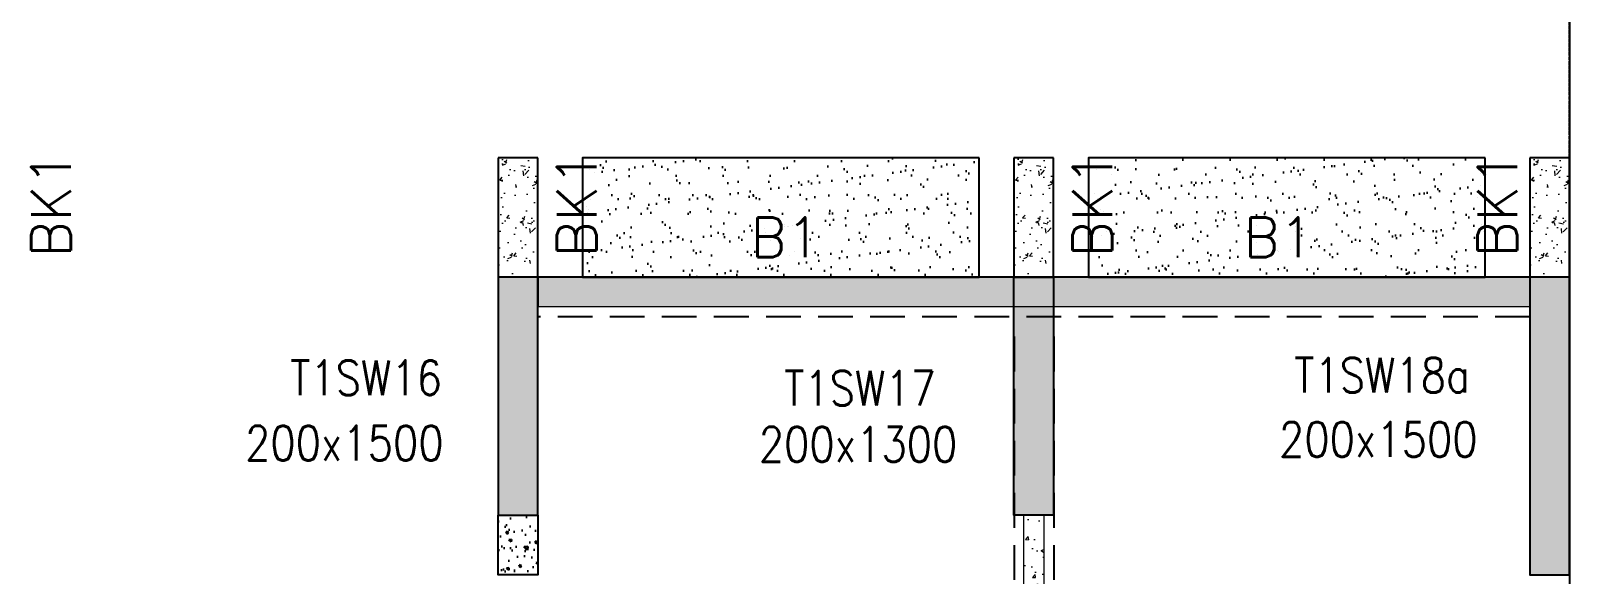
# Model space of a CAD drawing. Header units: millimetres. Extents: x 1078357 to 2594950, y -4969473 to -4636555.
# Drawn here: x 1849477 to 1857319, y -4649238 to -4646499 of the extents above; entities that cross this region are included whole.
import ezdxf

# ---------------------------------------------------------------- set-up
doc = ezdxf.new("R2010")
doc.units = ezdxf.units.MM
doc.header["$PDMODE"] = 35
for name, pattern in [('CONTINOUS', [0]), ('DOT', [0.25, 0, -0.25]), ('HIDDEN', [0.375, 0.25, -0.125]), ('New Retail block$0$CONTINOUS', [0])]:
    doc.linetypes.add(name, pattern=pattern)
doc.layers.get('0').update_dxf_attribs({"lineweight": 0})
doc.layers.get('Defpoints').update_dxf_attribs({"lineweight": 0})
for name, color, linetype, lineweight in [('A-_ANOTDIMA_D-', 6, 'Continuous', 13), ('COL. NO.', 30, 'Continuous', 25), ('COL. SIZE', 7, 'Continuous', 25), ('HATCH', 8, 'Continuous', 30), ('RCC UPSTAND', 43, 'Continuous', 30), ('S-NON STR RCC WALL', 8, 'Continuous', 0)]:
    doc.layers.add(name, color=color, linetype=linetype, lineweight=lineweight)
for name, color, linetype in [('B-200x650', 241, 'HIDDEN'), ('EXPANSION JOINT', 10, 'HIDDEN'), ('EXPANTION JOINT', 240, 'Continuous'), ('NON STR. RCC WALL', 6, 'Continuous'), ('S-COLUMN_SHEAR WALL', 1, 'Continuous'), ('S-PROJECTION', 54, 'New Retail block$0$CONTINOUS')]:
    doc.layers.add(name, color=color, linetype=linetype)
doc.styles.add('Roman', font='romans')
doc.styles.add('ROMANS', font='romans.shx', dxfattribs={"width": 0.85})
doc.dimstyles.new('HARESH', dxfattribs={"dimtxt": 150, "dimasz": 75, "dimexe": 0, "dimexo": 0, "dimgap": 25, "dimtad": 1, "dimdec": 0, "dimdsep": 46, "dimtxsty": 'Roman', "dimblk": 'OBLIQUE', "dimcen": 225, "dimdle": 25, "dimclrd": 2, "dimclre": 2, "dimclrt": 7, "dimadec": 8, "dimazin": 1, "dimtfac": 1, "dimtdec": 0, "dimtmove": 0, "dimatfit": 0, "dimfxl": 1, "dimlwd": -1, "dimlwe": -1, "dimarcsym": 0})

# ---------------------------------------------------------------- blocks, each defined once
blk = doc.blocks.new('_Oblique')
at = {"color": 0, "linetype": 'ByBlock', "lineweight": -2}
blk.add_line((-0.5, -0.5), (0.5, 0.5), dxfattribs=at)
blk = doc.blocks.new('*D1202')
at = {"layer": 'Defpoints', "color": 0, "linetype": 'CONTINOUS', "ltscale": 0.5, "transparency": 16777216}
for p in [(1857406.4, -4645724.1, 2.8), (1857406.4, -4645774.5), (1857231.4, -4647737.4, 0)]:
    blk.add_point(p, dxfattribs=at)
at = {"layer": 'EXPANTION JOINT', "color": 2, "linetype": 'DOT', "ltscale": 0.5, "transparency": 16777216}
for p, q in [((1857231.4, -4647737.4), (1857231.4, -4645674.5)), ((1857406.4, -4645724.1), (1857406.4, -4645874.5))]:
    blk.add_line(p, q, dxfattribs=at)
at = {"layer": 'EXPANTION JOINT', "color": 2, "linetype": 'CONTINOUS', "ltscale": 0.5, "transparency": 16777216}
for p, q in [((1857231.4, -4645774.5), (1857081.4, -4645774.5)), ((1857231.4, -4645774.5), (1857406.4, -4645774.5)), ((1857406.4, -4645774.5), (1860770.6, -4645774.5))]:
    blk.add_line(p, q, dxfattribs=at)
at = {"layer": 'EXPANTION JOINT', "color": 2, "linetype": 'CONTINOUS', "ltscale": 0.5, "transparency": 16777216, "xscale": 150, "yscale": 150, "zscale": 150}
blk.add_blockref('_Oblique', (1857231.4, -4645774.5), dxfattribs=at)
at = {"layer": 'EXPANTION JOINT', "color": 2, "linetype": 'CONTINOUS', "ltscale": 0.5, "transparency": 16777216, "xscale": 150, "yscale": 150, "zscale": 150, "rotation": 180}
blk.add_blockref('_Oblique', (1857406.4, -4645774.5), dxfattribs=at)
at = {"layer": 'EXPANTION JOINT', "color": 7, "linetype": 'CONTINOUS', "ltscale": 0.5, "transparency": 16777216, "char_height": 225, "attachment_point": 5, "style": 'Roman'}
for s, insert in [('175mm', (1859238.5, -4645587)), ('EXPANSION JOINT ', (1859238.5, -4645962))]:
    blk.add_mtext(s, dxfattribs=dict(at, insert=insert))
blk = doc.blocks.new('*D1203')
at = {"layer": 'Defpoints', "color": 0, "linetype": 'CONTINOUS', "ltscale": 0.5, "transparency": 16777216}
for p in [(1857406.4, -4645724.1, 2.8), (1857406.4, -4645774.5), (1857231.4, -4647737.4, 0)]:
    blk.add_point(p, dxfattribs=at)
at = {"layer": 'EXPANTION JOINT', "color": 2, "linetype": 'DOT', "ltscale": 0.5, "transparency": 16777216}
for p, q in [((1857231.4, -4647737.4), (1857231.4, -4645674.5)), ((1857406.4, -4645724.1), (1857406.4, -4645874.5))]:
    blk.add_line(p, q, dxfattribs=at)
at = {"layer": 'EXPANTION JOINT', "color": 2, "linetype": 'CONTINOUS', "ltscale": 0.5, "transparency": 16777216}
for p, q in [((1857231.4, -4645774.5), (1857081.4, -4645774.5)), ((1857231.4, -4645774.5), (1857406.4, -4645774.5)), ((1857406.4, -4645774.5), (1860770.6, -4645774.5))]:
    blk.add_line(p, q, dxfattribs=at)
at = {"layer": 'EXPANTION JOINT', "color": 2, "linetype": 'CONTINOUS', "ltscale": 0.5, "transparency": 16777216, "xscale": 150, "yscale": 150, "zscale": 150}
blk.add_blockref('_Oblique', (1857231.4, -4645774.5), dxfattribs=at)
at = {"layer": 'EXPANTION JOINT', "color": 2, "linetype": 'CONTINOUS', "ltscale": 0.5, "transparency": 16777216, "xscale": 150, "yscale": 150, "zscale": 150, "rotation": 180}
blk.add_blockref('_Oblique', (1857406.4, -4645774.5), dxfattribs=at)
at = {"layer": 'EXPANTION JOINT', "color": 7, "linetype": 'CONTINOUS', "ltscale": 0.5, "transparency": 16777216, "char_height": 225, "attachment_point": 5, "style": 'Roman'}
for s, insert in [('175mm', (1859238.5, -4645587)), ('EXPANSION JOINT ', (1859238.5, -4645962))]:
    blk.add_mtext(s, dxfattribs=dict(at, insert=insert))
blk = doc.blocks.new('G$CD63B60BD')
at = {"layer": 'COL. NO.', "linetype": 'Continuous', "style": 'ROMANS', "width": 0.85}
for s, p in [('T1SW16', (38076.4, 15305.4, -320.4)), ('T1SW18a', (43137.8, 15318.2, 0)), ('T1SW17', (40566.2, 15252.6, -320.4))]:
    blk.add_text(s, height=175, dxfattribs=at).set_placement(p)
at = {"layer": 'COL. SIZE', "linetype": 'Continuous', "style": 'ROMANS', "width": 0.85}
for s, p in [('200x1500', (37849, 14976.4, -320.4)), ('200x1300', (40438.9, 14969.9, -320.4)), ('200x1500', (43061, 14995, 0))]:
    blk.add_text(s, height=175, dxfattribs=at).set_placement(p)

msp = doc.modelspace()

# ---------------------------------------------------------------- hatches: boundary and pattern name
at = {"layer": 'HATCH'}
h = msp.add_hatch(dxfattribs=at)
h.set_pattern_fill('AR-SAND', color=8, scale=3, angle=179.97015)
h.set_pattern_definition([(37.4701541, (-1053652.19, 9339832.47), (-4.7236114, 146.8264517), [0, -115.824, 0, -129.54, 0, -123.825]), (7.4701541, (-1053652.2, 9339832.47), (134.9689868, 214.9772528), [0, -62.484, 0, -104.394, 0, -40.005]), (327.4701541, (-1053745.92, 9339832.52), (237.2979035, 0.3075449), [0, -38.1, 0, -137.16, 0, -179.07]), (317.4701541, (-1053745.92, 9339832.52), (229.1017424, 66.759465), [0, -19.05, 0, -89.916, 0, -102.87])])
h.paths.add_polyline_path([(1854256.4, -4647137.8), (1852256.4, -4647137.8), (1852256.4, -4647737.8), (1854256.4, -4647737.8)])
h = msp.add_hatch(dxfattribs=at)
h.set_pattern_fill('AR-SAND', color=8, scale=3, angle=179.97015)
h.set_pattern_definition([(37.4701541, (-1056202.19, 9339832.47), (-4.7236114, 146.8264517), [0, -115.824, 0, -129.54, 0, -123.825]), (7.4701541, (-1056202.2, 9339832.47), (134.9689868, 214.9772528), [0, -62.484, 0, -104.394, 0, -40.005]), (327.4701541, (-1056295.92, 9339832.52), (237.2979035, 0.3075449), [0, -38.1, 0, -137.16, 0, -179.07]), (317.4701541, (-1056295.92, 9339832.52), (229.1017424, 66.759465), [0, -19.05, 0, -89.916, 0, -102.87])])
h.paths.add_polyline_path([(1856806.4, -4647137.8), (1854806.4, -4647137.8), (1854806.4, -4647737.8), (1856806.4, -4647737.8)])
at = {"layer": 'RCC UPSTAND'}
h = msp.add_hatch(dxfattribs=at)
h.set_pattern_fill('AR-CONC', color=8, scale=20, angle=90)
h.set_pattern_definition([(140, (-1356168.98, -7187682.21), (12.550427, 143.4520365), [15, -165]), (85, (-1356168.98, -7187682.21), (-150.438427, -27.7502667), [12, -132]), (190.4514445, (-1356167.93, -7187670.26), (-137.887998, 115.7017693), [12.7480384, -140.2284224]), (136.1842, (-1356208.98, -7187682.21), (33.103856, 213.448266), [22.5, -247.5]), (186.6356355, (-1356206.22, -7187664.43), (-194.82372, 186.932389), [19.122068, -210.342752]), (81.184164, (-1356208.98, -7187682.21), (-194.82372, 186.932389), [18, -198]), (111, (-1356198.98, -7187662.21), (80.523778, 119.3814104), [15, -165]), (56, (-1356198.98, -7187662.21), (-145.030009, 48.6630664), [12, -132]), (161.4514447, (-1356192.26, -7187652.26), (-64.5062306, 168.0444753), [12.748038, -140.2284224]), (127.5, (-1356168.975, -7187682.213), (-66.57877077, 2.43197106), [0, -130.4, 0, -134, 0, -132.5]), (97.5, (-1356168.975, -7187682.21), (-78.8823424, 52.6139075), [0, -76.4, 0, -127.4, 0, -50.5]), (57.5, (-1356168.975, -7187726.81), (4.51097435, 106.7644872), [0, -50, 0, -156, 0, -207]), (47.5, (-1356168.975, -7187746.81), (-20.0209965, 116.6372339), [0, -65, 0, -103.6, 0, -147])])
h.paths.add_polyline_path([(1852031.1, -4648937.7), (1852031.1, -4649237.7), (1851831.1, -4649237.7), (1851831.1, -4648937.7)])
at = {"layer": 'S-COLUMN_SHEAR WALL', "lineweight": 25}
h = msp.add_hatch(color=1, dxfattribs=at)
h.dxf.hatch_style = 1
h.paths.add_polyline_path([(1851831.1, -4648937.8), (1851831.1, -4647737.8), (1852031.1, -4647737.8), (1852031.1, -4648937.8)])
h = msp.add_hatch(color=1, dxfattribs=at)
h.dxf.hatch_style = 1
h.paths.add_polyline_path([(1854431.1, -4648937.8), (1854631.1, -4648937.8), (1854631.1, -4647737.8), (1854431.1, -4647737.8)])
h = msp.add_hatch(color=1, dxfattribs=at)
h.dxf.hatch_style = 1
h.paths.add_polyline_path([(1857231.1, -4647737.8), (1857031.1, -4647737.8), (1857031.1, -4649237.8), (1857231.1, -4649237.8)])
at = {"layer": 'S-NON STR RCC WALL'}
h = msp.add_hatch(dxfattribs=at)
h.set_pattern_fill('AR-CONC', color=256, angle=180)
h.set_pattern_definition([(50, (-6682013.69, 32907950.42), (182.184669, -15.93908554), [19.05, -209.55]), (355, (-6682013.69, 32907950.42), (-35.2434214, 191.0568452), [15.24, -167.6405842]), (100.4514447, (-6681998.5, 32907949.1), (146.9412471, 175.1177519), [16.1900088, -178.0902446]), (46.1842, (-6682013.69, 32908001.22), (271.0790409, -42.0423279), [28.575, -314.325]), (96.6355576, (-6681991.1, 32907997.72), (237.404134, 247.4261246), [24.2850231, -267.1356082]), (351.1841512, (-6682013.69, 32908001.22), (237.404134, 247.4261246), [22.859967, -251.459732]), (21, (-6681988.29, 32907988.52), (151.61439127, -102.2651982), [19.05, -209.55]), (326, (-6681988.29, 32907988.52), (61.80202835, 184.1879661), [15.24, -167.64]), (71.451445, (-6681975.65, 32907980), (213.4164193, 81.9227689), [16.1900088, -178.0899376]), (37.5, (-6682013.685, 32907950.423), (3.08860325, 84.55503887), [0, -165.608, 0, -170.18, 0, -168.275]), (7.5, (-6682013.69, 32907950.42), (66.8196625, 100.18057482), [0, -97.028, 0, -161.798, 0, -64.135]), (327.5, (-6682070.33, 32907950.423), (135.59059517, -5.72874399), [0, -63.5, 0, -198.12, 0, -262.89]), (317.5, (-6682095.73, 32907950.42), (148.1291814, 25.42649103), [0, -82.55, 0, -131.572, 0, -186.69])])
h.paths.add_polyline_path([(1852031.1, -4647737.8), (1852031.1, -4647137.8), (1851831.1, -4647137.8), (1851831.1, -4647737.8), (1852031.1, -4647737.8)], is_closed=False)
h = msp.add_hatch(dxfattribs=at)
h.set_pattern_fill('AR-CONC', color=256, angle=180)
h.set_pattern_definition([(50, (-6679413.69, 32907950.43), (182.184669, -15.93908554), [19.05, -209.55]), (355, (-6679413.69, 32907950.43), (-35.2434214, 191.0568452), [15.24, -167.6405842]), (100.4514447, (-6679398.5, 32907949.1), (146.9412471, 175.1177519), [16.1900088, -178.0902446]), (46.1842, (-6679413.69, 32908001.23), (271.0790409, -42.0423279), [28.575, -314.325]), (96.6355576, (-6679391.1, 32907997.73), (237.404134, 247.4261246), [24.2850231, -267.1356082]), (351.1841512, (-6679413.69, 32908001.23), (237.404134, 247.4261246), [22.859967, -251.459732]), (21, (-6679388.29, 32907988.53), (151.61439127, -102.2651982), [19.05, -209.55]), (326, (-6679388.29, 32907988.53), (61.80202835, 184.1879661), [15.24, -167.64]), (71.451445, (-6679375.65, 32907980), (213.4164193, 81.9227689), [16.1900088, -178.0899376]), (37.5, (-6679413.685, 32907950.43), (3.08860325, 84.55503887), [0, -165.608, 0, -170.18, 0, -168.275]), (7.5, (-6679413.685, 32907950.43), (66.8196625, 100.18057482), [0, -97.028, 0, -161.798, 0, -64.135]), (327.5, (-6679470.33, 32907950.43), (135.59059517, -5.72874399), [0, -63.5, 0, -198.12, 0, -262.89]), (317.5, (-6679495.73, 32907950.43), (148.1291814, 25.42649103), [0, -82.55, 0, -131.572, 0, -186.69])])
h.paths.add_polyline_path([(1854631.1, -4647737.8), (1854631.1, -4647137.8), (1854431.1, -4647137.8), (1854431.1, -4647737.8), (1854631.1, -4647737.8)], is_closed=False)
h = msp.add_hatch(dxfattribs=at)
h.set_pattern_fill('AR-CONC', color=256, angle=180)
h.set_pattern_definition([(50, (-6676813.69, 32907950.42), (182.184669, -15.93908554), [19.05, -209.55]), (355, (-6676813.69, 32907950.42), (-35.2434214, 191.0568452), [15.24, -167.6405842]), (100.4514447, (-6676798.5, 32907949.1), (146.9412471, 175.1177519), [16.1900088, -178.0902446]), (46.1842, (-6676813.69, 32908001.22), (271.0790409, -42.0423279), [28.575, -314.325]), (96.6355576, (-6676791.1, 32907997.72), (237.404134, 247.4261246), [24.2850231, -267.1356082]), (351.1841512, (-6676813.69, 32908001.22), (237.404134, 247.4261246), [22.859967, -251.459732]), (21, (-6676788.29, 32907988.52), (151.61439127, -102.2651982), [19.05, -209.55]), (326, (-6676788.29, 32907988.52), (61.80202835, 184.1879661), [15.24, -167.64]), (71.451445, (-6676775.65, 32907980), (213.4164193, 81.9227689), [16.1900088, -178.0899376]), (37.5, (-6676813.685, 32907950.423), (3.08860325, 84.55503887), [0, -165.608, 0, -170.18, 0, -168.275]), (7.5, (-6676813.69, 32907950.42), (66.8196625, 100.18057482), [0, -97.028, 0, -161.798, 0, -64.135]), (327.5, (-6676870.33, 32907950.423), (135.59059517, -5.72874399), [0, -63.5, 0, -198.12, 0, -262.89]), (317.5, (-6676895.73, 32907950.42), (148.1291814, 25.42649103), [0, -82.55, 0, -131.572, 0, -186.69])])
h.paths.add_polyline_path([(1857231.1, -4647737.8), (1857231.1, -4647137.8), (1857031.1, -4647137.8), (1857031.1, -4647737.8), (1857231.1, -4647737.8)], is_closed=False)
h = msp.add_hatch(dxfattribs=at)
h.set_pattern_fill('AR-CONC', color=256, angle=180)
h.set_pattern_definition([(50, (-5623938.83, 27938857.12), (182.184669, -15.93908554), [19.05, -209.55]), (355, (-5623938.83, 27938857.12), (-35.2434214, 191.0568452), [15.24, -167.6405842]), (100.4514447, (-5623923.65, 27938855.8), (146.9412471, 175.1177519), [16.1900088, -178.0902446]), (46.1842, (-5623938.83, 27938907.92), (271.0790409, -42.042328), [28.575, -314.325]), (96.6355576, (-5623916.24, 27938904.42), (237.404134, 247.4261246), [24.2850231, -267.1356082]), (351.1841512, (-5623938.83, 27938907.92), (237.404134, 247.4261246), [22.859967, -251.459732]), (21, (-5623913.43, 27938895.22), (151.6143913, -102.2651982), [19.05, -209.55]), (326, (-5623913.43, 27938895.22), (61.8020283, 184.1879661), [15.24, -167.64]), (71.451445, (-5623900.8, 27938886.7), (213.4164193, 81.9227689), [16.1900088, -178.0899376]), (37.5, (-5623938.834, 27938857.12), (3.08860325, 84.55503887), [0, -165.608, 0, -170.18, 0, -168.275]), (7.5, (-5623938.83, 27938857.12), (66.8196625, 100.18057482), [0, -97.028, 0, -161.798, 0, -64.135]), (327.5, (-5623995.476, 27938857.12), (135.59059517, -5.72874399), [0, -63.5, 0, -198.12, 0, -262.89]), (317.5, (-5624020.88, 27938857.12), (148.1291814, 25.42649103), [0, -82.55, 0, -131.572, 0, -186.69])])
h.paths.add_polyline_path([(1852034.3, -4647737.8), (1857031.4, -4647737.8), (1857031.4, -4647887.8), (1852034.3, -4647887.8)])
h = msp.add_hatch(dxfattribs=at)
h.set_pattern_fill('AR-CONC', color=256, angle=180)
h.set_pattern_definition([(50, (1854544.64, -4749442.22), (182.18467, -15.93909), [19.05, -209.55]), (355, (1854544.64, -4749442.22), (-35.24342, 191.05685), [15.24, -167.6406]), (100.45144, (1854559.82, -4749443.55), (146.94125, 175.11775), [16.19, -178.09024]), (46.1842, (1854544.64, -4749391.42), (271.07904, -42.04233), [28.575, -314.325]), (96.63556, (1854567.23, -4749394.93), (237.4041, 247.4261), [24.285, -267.1356]), (351.18415, (1854544.64, -4749391.42), (237.4041, 247.4261), [22.86, -251.4597]), (21, (1854570.04, -4749404.12), (151.6144, -102.2652), [19.05, -209.55]), (326, (1854570.04, -4749404.12), (61.80203, 184.18797), [15.24, -167.64]), (71.45144, (1854582.68, -4749412.65), (213.41642, 81.92277), [16.19, -178.08994]), (37.5, (1854544.64, -4749442.225), (3.088603, 84.55504), [0, -165.608, 0, -170.18, 0, -168.275]), (7.5, (1854544.64, -4749442.225), (66.81966, 100.180575), [0, -97.028, 0, -161.798, 0, -64.135]), (327.5, (1854488, -4749442.225), (135.590595, -5.728744), [0, -63.5, 0, -198.12, 0, -262.89]), (317.5, (1854462.6, -4749442.22), (148.12918, 25.42649), [0, -82.55, 0, -131.572, 0, -186.69])])
h.paths.add_polyline_path([(1854481.4, -4648937.8), (1854581.4, -4648937.8), (1854581.4, -4649337.8), (1854481.4, -4649337.8)])

# ---------------------------------------------------------------- linework, layer by layer
at = {"layer": 'B-200x650', "linetype": 'CONTINOUS', "ltscale": 700}
for p, q in [((1852031.1, -4647137.8, 0), (1851831.1, -4647137.8, 0)), ((1851831.1, -4647137.8, 0), (1851831.1, -4647737.8, 0)), ((1852031.1, -4647737.8, 0), (1852031.1, -4647137.8, 0)), ((1854631.1, -4647137.8, 0), (1854431.1, -4647137.8, 0)), ((1854431.1, -4647137.8, 0), (1854431.1, -4647737.8, 0)), ((1854631.1, -4647737.8, 0), (1854631.1, -4647137.8, 0)), ((1857231.1, -4647137.8, 0), (1857031.1, -4647137.8, 0)), ((1857031.1, -4647137.8, 0), (1857031.1, -4647737.8, 0)), ((1857231.1, -4647737.8, 0), (1857231.1, -4647137.8, 0)), ((1857031.4, -4647737.8, 0), (1852031.4, -4647737.8, 0))]:
    msp.add_line(p, q, dxfattribs=at)
at = {"layer": 'B-200x650', "linetype": 'HIDDEN', "ltscale": 700}
for p, q in [((1857031.4, -4647937.8, 0), (1852031.4, -4647937.8, 0)), ((1854431.3, -4648037.8, 0), (1854431.3, -4654487.7, 0)), ((1854631.3, -4648037.8, 0), (1854631.3, -4654487.7, 0))]:
    msp.add_line(p, q, dxfattribs=at)
at = {"layer": 'EXPANSION JOINT'}
msp.add_line((1857231.4, -4644997.8, 0), (1857231.4, -4665330.3, 0), dxfattribs=at)
msp.add_line((1857231.4, -4644997.8, 0), (1857231.4, -4665330.3, 0), dxfattribs=at)
at = {"layer": 'NON STR. RCC WALL', "elevation": 0}
msp.add_lwpolyline([(1852031.1, -4648937.7), (1852031.1, -4649237.7), (1851831.1, -4649237.7), (1851831.1, -4648937.7)], close=True, dxfattribs=at)
at = {"layer": 'S-COLUMN_SHEAR WALL', "color": 1, "lineweight": 25, "elevation": 0}
for points in [[(1852031.1, -4647737.8), (1851831.1, -4647737.8), (1851831.1, -4648937.7), (1852031.1, -4648937.7)], [(1854431.1, -4647737.8), (1854631.1, -4647737.8), (1854631.1, -4648937.8), (1854431.1, -4648937.8)], [(1857231.1, -4647737.8), (1857031.1, -4647737.8), (1857031.1, -4649237.8), (1857231.1, -4649237.8)]]:
    msp.add_lwpolyline(points, close=True, dxfattribs=at)
at = {"layer": 'S-NON STR RCC WALL', "elevation": 0}
for points in [[(1852034.3, -4647737.8), (1857031.4, -4647737.8), (1857031.4, -4647887.8), (1852034.3, -4647887.8)], [(1854481.4, -4648937.8), (1854581.4, -4648937.8), (1854581.4, -4649337.8), (1854481.4, -4649337.8)]]:
    msp.add_lwpolyline(points, close=True, dxfattribs=at)
at = {"layer": 'S-PROJECTION', "elevation": 0}
for points in [[(1854256.4, -4647137.8), (1852256.4, -4647137.8), (1852256.4, -4647737.8), (1854256.4, -4647737.8)], [(1856806.4, -4647137.8), (1854806.4, -4647137.8), (1854806.4, -4647737.8), (1856806.4, -4647737.8)]]:
    msp.add_lwpolyline(points, close=True, dxfattribs=at)

# ---------------------------------------------------------------- block references
at = {"layer": 'A-_ANOTDIMA_D-', "color": 2, "ltscale": 700}
msp.add_blockref('G$CD63B60BD', (1812706.1, -4663637.8, 0), dxfattribs=at)

# ---------------------------------------------------------------- texts
at = {"layer": 'B-200x650', "linetype": 'CONTINOUS', "ltscale": 700, "style": 'ROMANS'}
for p in [(1849676.7, -4647637.4, 50), (1852326.7, -4647637.4, 50), (1854926.7, -4647637.4, 50), (1856968.3, -4647637.4, 50)]:
    msp.add_text('BK1', height=200, rotation=90, dxfattribs=at).set_placement(p)
at = {"layer": 'B-200x650', "linetype": 'HIDDEN', "ltscale": 500, "style": 'ROMANS'}
for p in [(1853103.9, -4647637.4, -2.7), (1855588.6, -4647637.4, -2.7)]:
    msp.add_text('B1', height=200, rotation=359.99906, dxfattribs=at).set_placement(p)

# ---------------------------------------------------------------- dimensions: what is measured, and where the dimension line sits
at = {"layer": 'EXPANTION JOINT', "linetype": 'CONTINOUS', "ltscale": 0.5}
for picture in ['*D1202', '*D1203']:
    dim = msp.add_linear_dim(base=(1857406.4, -4645774.5, -2.8), p1=(1857231.4, -4647737.4, -2.8), p2=(1857406.4, -4645724.1, 0), text='175mm\\XEXPANSION JOINT ', dimstyle='HARESH', override={"dimtxt": 225, "dimasz": 150, "dimexe": 100, "dimgap": 75, "dimtxsty": 'Roman', "dimdle": 1, "dimfxl": 500, "dimarcsym": 1}, dxfattribs=at)
    dim.commit()
    dim.dimension.update_dxf_attribs({"geometry": picture, "text_midpoint": (1859238.5, -4645774.5, -2.8)})

doc.saveas('drawing.dxf')
